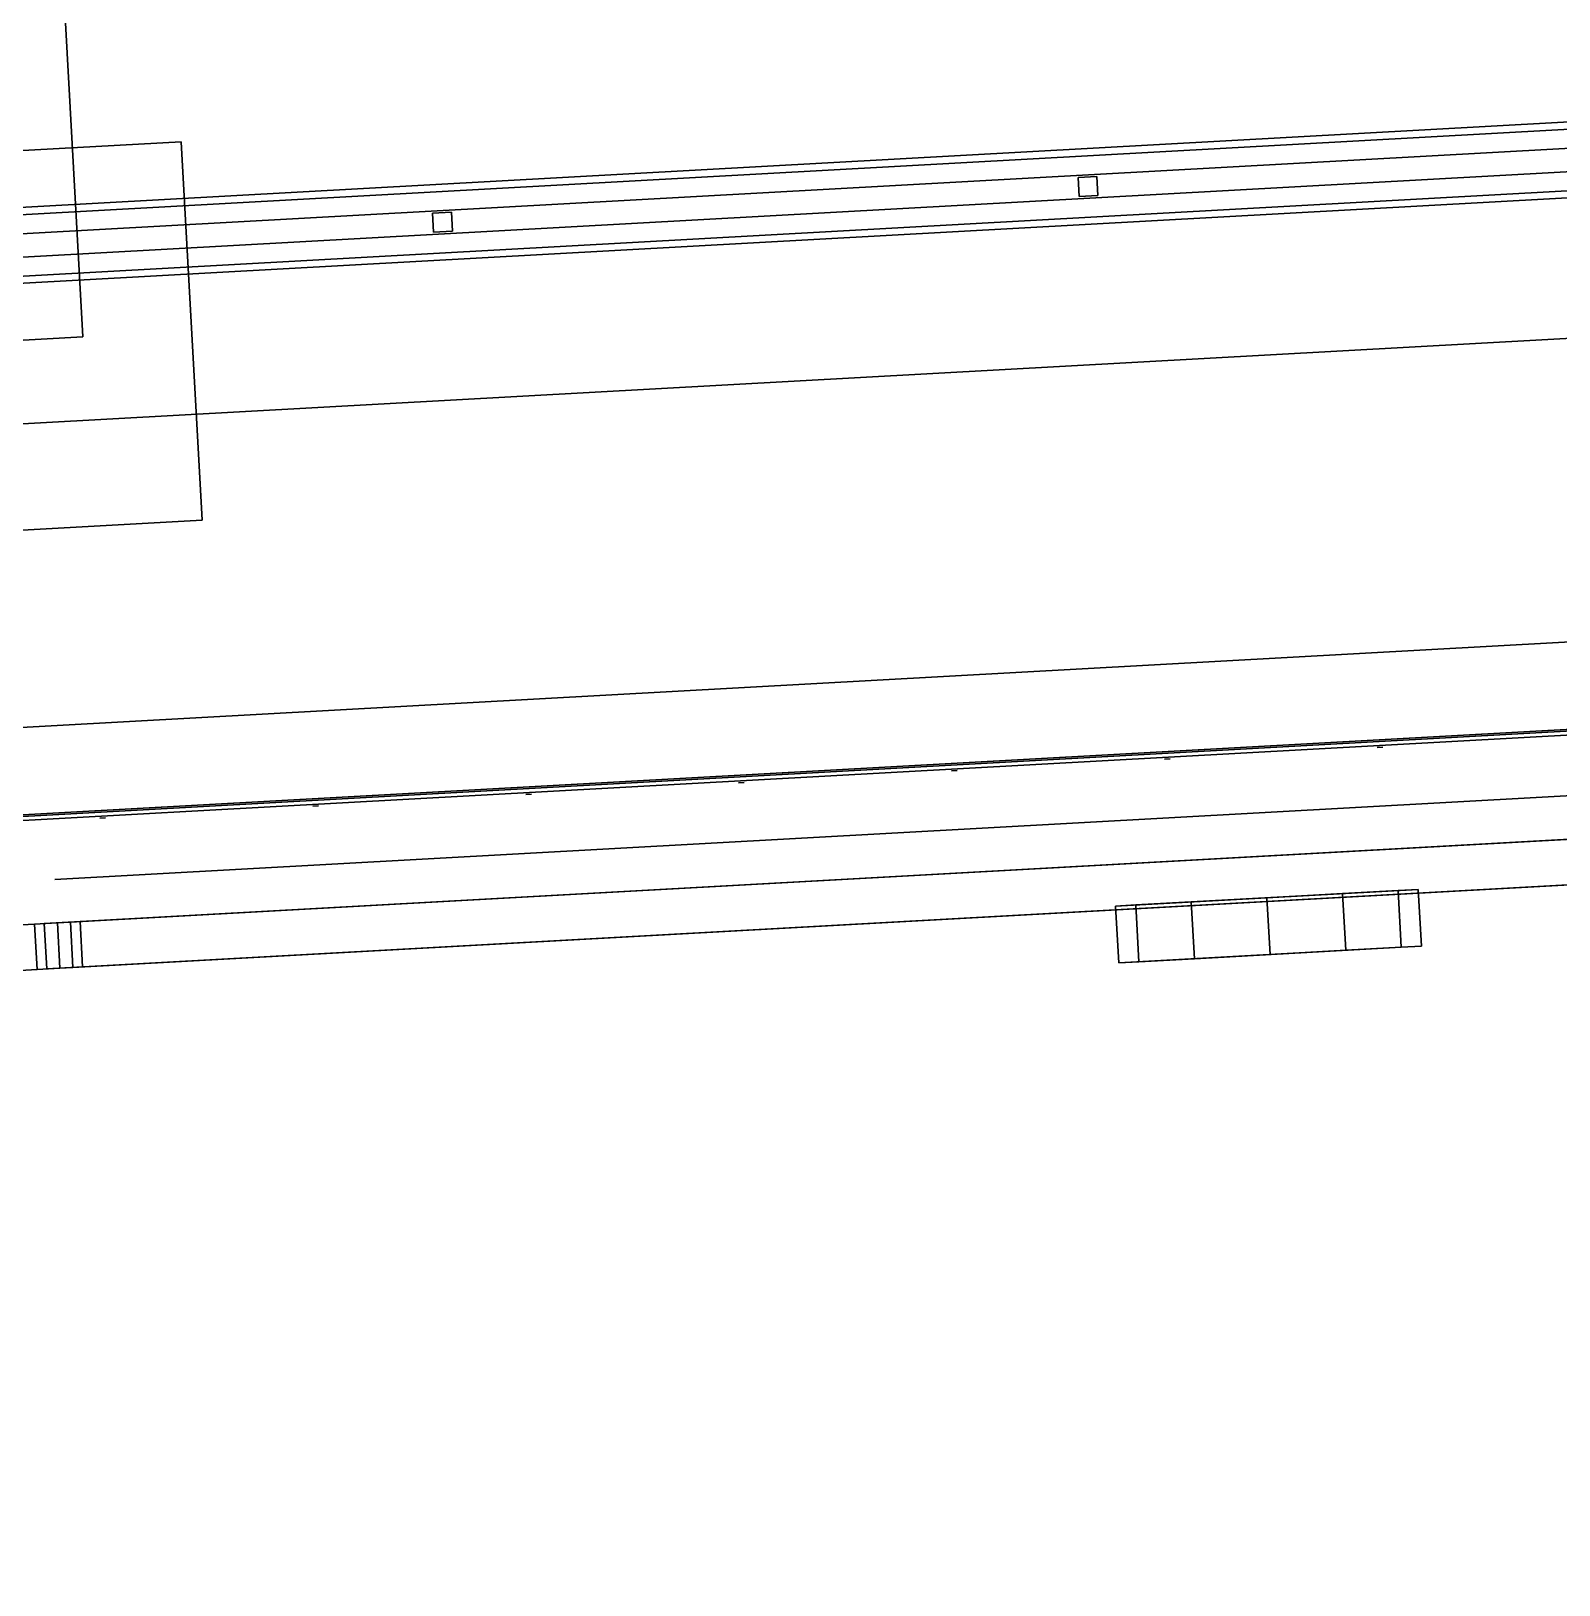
# Model space of a CAD drawing. Header units: millimetres. Extents: x -2005 to 6910, y -1718 to 7197.
# Drawn here: x 3608 to 4414, y 5001 to 5821 of the extents above; entities that cross this region are included whole.
import ezdxf

# ---------------------------------------------------------------- set-up
doc = ezdxf.new("R2010")
doc.units = ezdxf.units.MM
for name, color, linetype in [('cornice_lower', 7, 'Continuous'), ('cornice_middle', 7, 'Continuous'), ('fourth_floor_steel_deck', 7, 'Continuous'), ('interior_brick_band_N', 7, 'Continuous'), ('interior_brick_joints_N', 7, 'Continuous'), ('masonry_wall_returns', 7, 'Continuous'), ('roof_cable_tray', 7, 'Continuous'), ('roof_guard', 7, 'Continuous'), ('roof_guard_mesh', 7, 'Continuous'), ('roof_parapet', 7, 'Continuous'), ('roof_slab', 7, 'Continuous'), ('S1_wall_mount', 7, 'Continuous'), ('S1_wall_plate', 7, 'Continuous'), ('tank_bosses_N', 7, 'Continuous'), ('tank_panels_N', 7, 'Continuous'), ('tank_ribs_N', 7, 'Continuous'), ('tower_wall_N', 7, 'Continuous')]:
    doc.layers.add(name, color=color, linetype=linetype)

msp = doc.modelspace()

# ---------------------------------------------------------------- linework, layer by layer
at = {"layer": 'cornice_lower'}
for points in [[(-1046.33, 5700.93, 10200), (-1056.27, 5880.65, 10200), (5593.58, 6248.34, 10200), (5603.51, 6068.61, 10200)], [(-1046.33, 5700.93, 10340), (5603.51, 6068.61, 10340), (5593.58, 6248.34, 10340), (-1056.27, 5880.65, 10340)], [(-1046.33, 5700.93, 16200), (-1056.27, 5880.65, 16200), (5593.58, 6248.34, 16200), (5603.51, 6068.61, 16200)], [(-1046.33, 5700.93, 16340), (5603.51, 6068.61, 16340), (5593.58, 6248.34, 16340), (-1056.27, 5880.65, 16340)], [(-1046.33, 5700.93, 19800), (-1056.27, 5880.65, 19800), (5593.58, 6248.34, 19800), (5603.51, 6068.61, 19800)], [(-1046.33, 5700.93, 19940), (5603.51, 6068.61, 19940), (5593.58, 6248.34, 19940), (-1056.27, 5880.65, 19940)], [(-1046.33, 5700.93, 24500), (-1056.27, 5880.65, 24500), (5593.58, 6248.34, 24500), (5603.51, 6068.61, 24500)], [(-1046.33, 5700.93, 24640), (5603.51, 6068.61, 24640), (5593.58, 6248.34, 24640), (-1056.27, 5880.65, 24640)], [(-1046.33, 5700.93, 10200), (5603.51, 6068.61, 10200), (5603.51, 6068.61, 10340), (-1046.33, 5700.93, 10340)], [(-1046.33, 5700.93, 16200), (5603.51, 6068.61, 16200), (5603.51, 6068.61, 16340), (-1046.33, 5700.93, 16340)], [(-1046.33, 5700.93, 19800), (5603.51, 6068.61, 19800), (5603.51, 6068.61, 19940), (-1046.33, 5700.93, 19940)], [(-1046.33, 5700.93, 24500), (5603.51, 6068.61, 24500), (5603.51, 6068.61, 24640), (-1046.33, 5700.93, 24640)]]:
    msp.add_3dface(points, dxfattribs=at)
at = {"layer": 'cornice_middle'}
for points in [[(-1130.62, 5776.39, 10340), (-1140.56, 5956.12, 10340), (5669.04, 6332.63, 10340), (5678.98, 6152.91, 10340)], [(-1130.62, 5776.39, 10500), (5678.98, 6152.91, 10500), (5669.04, 6332.63, 10500), (-1140.56, 5956.12, 10500)], [(-1130.62, 5776.39, 16340), (-1140.56, 5956.12, 16340), (5669.04, 6332.63, 16340), (5678.98, 6152.91, 16340)], [(-1130.62, 5776.39, 16500), (5678.98, 6152.91, 16500), (5669.04, 6332.63, 16500), (-1140.56, 5956.12, 16500)], [(-1130.62, 5776.39, 19940), (-1140.56, 5956.12, 19940), (5669.04, 6332.63, 19940), (5678.98, 6152.91, 19940)], [(-1130.62, 5776.39, 20100), (5678.98, 6152.91, 20100), (5669.04, 6332.63, 20100), (-1140.56, 5956.12, 20100)], [(-1130.62, 5776.39, 24640), (-1140.56, 5956.12, 24640), (5669.04, 6332.63, 24640), (5678.98, 6152.91, 24640)], [(-1130.62, 5776.39, 24800), (5678.98, 6152.91, 24800), (5669.04, 6332.63, 24800), (-1140.56, 5956.12, 24800)], [(-1130.62, 5776.39, 10340), (5678.98, 6152.91, 10340), (5678.98, 6152.91, 10500), (-1130.62, 5776.39, 10500)], [(-1130.62, 5776.39, 16340), (5678.98, 6152.91, 16340), (5678.98, 6152.91, 16500), (-1130.62, 5776.39, 16500)], [(-1130.62, 5776.39, 19940), (5678.98, 6152.91, 19940), (5678.98, 6152.91, 20100), (-1130.62, 5776.39, 20100)], [(-1130.62, 5776.39, 24640), (5678.98, 6152.91, 24640), (5678.98, 6152.91, 24800), (-1130.62, 5776.39, 24800)]]:
    msp.add_3dface(points, dxfattribs=at)
at = {"layer": 'fourth_floor_steel_deck'}
msp.add_3dface([(-193.23, 3494.66, 20725), (4998.84, 3781.74, 20725), (4904.99, 5479.15, 20725), (-287.08, 5192.07, 20725)], dxfattribs=at)
at = {"layer": 'interior_brick_band_N'}
msp.add_3dface([(-287.02, 5191.07, 24425), (4905.05, 5478.15, 24425), (4905.05, 5478.15, 24825), (-287.02, 5191.07, 24825)], dxfattribs=at)
at = {"layer": 'interior_brick_joints_N'}
for points in [[(-286.91, 5189.07, 24500), (4905.16, 5476.15, 24500), (4905.16, 5476.15, 24503), (-286.91, 5189.07, 24503)], [(-286.91, 5189.07, 24575), (4905.16, 5476.15, 24575), (4905.16, 5476.15, 24578), (-286.91, 5189.07, 24578)], [(-286.91, 5189.07, 24650), (4905.16, 5476.15, 24650), (4905.16, 5476.15, 24653), (-286.91, 5189.07, 24653)], [(-286.91, 5189.07, 24725), (4905.16, 5476.15, 24725), (4905.16, 5476.15, 24728), (-286.91, 5189.07, 24728)], [(-286.91, 5189.07, 24800), (4905.16, 5476.15, 24800), (4905.16, 5476.15, 24803), (-286.91, 5189.07, 24803)], [(4318.61, 5442.72, 24425), (4321.6, 5442.89, 24425), (4321.6, 5442.89, 24500), (4318.61, 5442.72, 24500)], [(4318.61, 5442.72, 24575), (4321.6, 5442.89, 24575), (4321.6, 5442.89, 24650), (4318.61, 5442.72, 24650)], [(4318.61, 5442.72, 24725), (4321.6, 5442.89, 24725), (4321.6, 5442.89, 24800), (4318.61, 5442.72, 24800)], [(4093.95, 5430.3, 24425), (4096.95, 5430.46, 24425), (4096.95, 5430.46, 24500), (4093.95, 5430.3, 24500)], [(4093.95, 5430.3, 24575), (4096.95, 5430.46, 24575), (4096.95, 5430.46, 24650), (4093.95, 5430.3, 24650)], [(4093.95, 5430.3, 24725), (4096.95, 5430.46, 24725), (4096.95, 5430.46, 24800), (4093.95, 5430.3, 24800)], [(4206.28, 5436.51, 24500), (4209.27, 5436.67, 24500), (4209.27, 5436.67, 24575), (4206.28, 5436.51, 24575)], [(4206.28, 5436.51, 24650), (4209.27, 5436.67, 24650), (4209.27, 5436.67, 24725), (4206.28, 5436.51, 24725)], [(4206.28, 5436.51, 24800), (4209.27, 5436.67, 24800), (4209.27, 5436.67, 24825), (4206.28, 5436.51, 24825)], [(3981.62, 5424.09, 24500), (3984.62, 5424.25, 24500), (3984.62, 5424.25, 24575), (3981.62, 5424.09, 24575)], [(3981.62, 5424.09, 24650), (3984.62, 5424.25, 24650), (3984.62, 5424.25, 24725), (3981.62, 5424.09, 24725)], [(3981.62, 5424.09, 24800), (3984.62, 5424.25, 24800), (3984.62, 5424.25, 24825), (3981.62, 5424.09, 24825)], [(3869.29, 5417.88, 24425), (3872.29, 5418.04, 24425), (3872.29, 5418.04, 24500), (3869.29, 5417.88, 24500)], [(3869.29, 5417.88, 24575), (3872.29, 5418.04, 24575), (3872.29, 5418.04, 24650), (3869.29, 5417.88, 24650)], [(3869.29, 5417.88, 24725), (3872.29, 5418.04, 24725), (3872.29, 5418.04, 24800), (3869.29, 5417.88, 24800)], [(3644.64, 5405.45, 24425), (3647.63, 5405.62, 24425), (3647.63, 5405.62, 24500), (3644.64, 5405.45, 24500)], [(3644.64, 5405.45, 24575), (3647.63, 5405.62, 24575), (3647.63, 5405.62, 24650), (3644.64, 5405.45, 24650)], [(3644.64, 5405.45, 24725), (3647.63, 5405.62, 24725), (3647.63, 5405.62, 24800), (3644.64, 5405.45, 24800)], [(3756.97, 5411.67, 24500), (3759.96, 5411.83, 24500), (3759.96, 5411.83, 24575), (3756.97, 5411.67, 24575)], [(3756.97, 5411.67, 24650), (3759.96, 5411.83, 24650), (3759.96, 5411.83, 24725), (3756.97, 5411.67, 24725)], [(3756.97, 5411.67, 24800), (3759.96, 5411.83, 24800), (3759.96, 5411.83, 24825), (3756.97, 5411.67, 24825)]]:
    msp.add_3dface(points, dxfattribs=at)
at = {"layer": 'masonry_wall_returns'}
msp.add_3dface([(-1130.02, 5946.68, 5775), (-971.97, 5805.19, 5775), (5518.11, 6164.04, 5775), (5659.61, 6322.09, 5775)], dxfattribs=at)
at = {"layer": 'roof_cable_tray'}
for points in [[(5028.26, 5532.03, 25137.5), (5019.43, 5691.79, 25137.5), (-424.26, 5390.8, 25137.5), (-415.43, 5231.04, 25137.5)], [(5019.43, 5691.79, 25137.5), (5019.43, 5691.79, 25062.5), (-424.26, 5390.8, 25062.5), (-424.26, 5390.8, 25137.5)], [(5019.43, 5691.79, 25062.5), (5028.26, 5532.03, 25062.5), (-415.43, 5231.04, 25062.5), (-424.26, 5390.8, 25062.5)], [(5028.26, 5532.03, 25062.5), (5028.26, 5532.03, 25137.5), (-415.43, 5231.04, 25137.5), (-415.43, 5231.04, 25062.5)]]:
    msp.add_3dface(points, dxfattribs=at)
at = {"layer": 'roof_guard'}
for points in [[(5186.87, 5815.22, 25100), (5187.08, 5811.41, 25088.24), (-604.08, 5491.21, 25088.24), (-604.29, 5495.02, 25100)], [(5187.08, 5811.41, 25111.76), (5186.87, 5815.22, 25100), (-604.29, 5495.02, 25100), (-604.08, 5491.21, 25111.76)], [(5186.87, 5815.22, 26050), (5187.08, 5811.41, 26038.24), (-604.08, 5491.21, 26038.24), (-604.29, 5495.02, 26050)], [(5187.08, 5811.41, 26061.76), (5186.87, 5815.22, 26050), (-604.29, 5495.02, 26050), (-604.08, 5491.21, 26061.76)], [(5187.08, 5811.41, 25088.24), (5187.63, 5801.42, 25080.98), (-603.52, 5481.22, 25080.98), (-604.08, 5491.21, 25088.24)], [(5187.63, 5801.42, 25119.02), (5187.08, 5811.41, 25111.76), (-604.08, 5491.21, 25111.76), (-603.52, 5481.22, 25119.02)], [(5187.08, 5811.41, 26038.24), (5187.63, 5801.42, 26030.98), (-603.52, 5481.22, 26030.98), (-604.08, 5491.21, 26038.24)], [(5187.63, 5801.42, 26069.02), (5187.08, 5811.41, 26061.76), (-604.08, 5491.21, 26061.76), (-603.52, 5481.22, 26069.02)], [(5187.63, 5801.42, 25080.98), (5188.31, 5789.08, 25080.98), (-602.84, 5468.88, 25080.98), (-603.52, 5481.22, 25080.98)], [(5188.31, 5789.08, 25119.02), (5187.63, 5801.42, 25119.02), (-603.52, 5481.22, 25119.02), (-602.84, 5468.88, 25119.02)], [(5187.63, 5801.42, 26030.98), (5188.31, 5789.08, 26030.98), (-602.84, 5468.88, 26030.98), (-603.52, 5481.22, 26030.98)], [(5188.31, 5789.08, 26069.02), (5187.63, 5801.42, 26069.02), (-603.52, 5481.22, 26069.02), (-602.84, 5468.88, 26069.02)], [(5188.31, 5789.08, 25080.98), (5188.86, 5779.1, 25088.24), (-602.29, 5458.89, 25088.24), (-602.84, 5468.88, 25080.98)], [(5188.86, 5779.1, 25111.76), (5188.31, 5789.08, 25119.02), (-602.84, 5468.88, 25119.02), (-602.29, 5458.89, 25111.76)], [(5188.31, 5789.08, 26030.98), (5188.86, 5779.1, 26038.24), (-602.29, 5458.89, 26038.24), (-602.84, 5468.88, 26030.98)], [(5188.86, 5779.1, 26061.76), (5188.31, 5789.08, 26069.02), (-602.84, 5468.88, 26069.02), (-602.29, 5458.89, 26061.76)], [(5188.86, 5779.1, 25088.24), (5189.08, 5775.28, 25100), (-602.08, 5455.08, 25100), (-602.29, 5458.89, 25088.24)], [(5189.08, 5775.28, 25100), (5188.86, 5779.1, 25111.76), (-602.29, 5458.89, 25111.76), (-602.08, 5455.08, 25100)], [(5188.86, 5779.1, 26038.24), (5189.08, 5775.28, 26050), (-602.08, 5455.08, 26050), (-602.29, 5458.89, 26038.24)], [(5189.08, 5775.28, 26050), (5188.86, 5779.1, 26061.76), (-602.29, 5458.89, 26061.76), (-602.08, 5455.08, 26050)]]:
    msp.add_3dface(points, dxfattribs=at)
at = {"layer": 'roof_guard_mesh'}
for points in [[(4161.29, 5733.48, 25080), (4160.73, 5743.46, 25080), (4170.72, 5744.01, 25080), (4171.27, 5734.03, 25080)], [(4161.29, 5733.48, 26050), (4171.27, 5734.03, 26050), (4170.72, 5744.01, 26050), (4160.73, 5743.46, 26050)], [(4170.72, 5744.01, 25080), (4160.73, 5743.46, 25080), (4160.73, 5743.46, 26050), (4170.72, 5744.01, 26050)], [(4160.73, 5743.46, 25080), (4161.29, 5733.48, 25080), (4161.29, 5733.48, 26050), (4160.73, 5743.46, 26050)], [(4171.27, 5734.03, 25080), (4170.72, 5744.01, 25080), (4170.72, 5744.01, 26050), (4171.27, 5734.03, 26050)], [(4161.29, 5733.48, 25080), (4171.27, 5734.03, 25080), (4171.27, 5734.03, 26050), (4161.29, 5733.48, 26050)], [(3820.63, 5714.64, 25080), (3820.08, 5724.63, 25080), (3830.06, 5725.18, 25080), (3830.62, 5715.19, 25080)], [(3820.63, 5714.64, 26050), (3830.62, 5715.19, 26050), (3830.06, 5725.18, 26050), (3820.08, 5724.63, 26050)], [(3830.06, 5725.18, 25080), (3820.08, 5724.63, 25080), (3820.08, 5724.63, 26050), (3830.06, 5725.18, 26050)], [(3820.08, 5724.63, 25080), (3820.63, 5714.64, 25080), (3820.63, 5714.64, 26050), (3820.08, 5724.63, 26050)], [(3830.62, 5715.19, 25080), (3830.06, 5725.18, 25080), (3830.06, 5725.18, 26050), (3830.62, 5715.19, 26050)], [(3820.63, 5714.64, 25080), (3830.62, 5715.19, 25080), (3830.62, 5715.19, 26050), (3820.63, 5714.64, 26050)]]:
    msp.add_3dface(points, dxfattribs=at)
at = {"layer": 'roof_parapet'}
for points in [[(-936.09, 5156.18, 25000), (-971.97, 5805.19, 25000), (5518.11, 6164.04, 25000), (5554, 5515.03, 25000)], [(-936.09, 5156.18, 25550), (5554, 5515.03, 25550), (5518.11, 6164.04, 25550), (-971.97, 5805.19, 25550)], [(5518.11, 6164.04, 25000), (-971.97, 5805.19, 25000), (-971.97, 5805.19, 25550), (5518.11, 6164.04, 25550)], [(-936.09, 5156.18, 25000), (5554, 5515.03, 25000), (5554, 5515.03, 25550), (-936.09, 5156.18, 25550)]]:
    msp.add_3dface(points, dxfattribs=at)
at = {"layer": 'roof_slab'}
for points in [[(-176.66, 3195.12, 24825), (-287.08, 5192.07, 24825), (4904.99, 5479.15, 24825), (5015.41, 3482.2, 24825)], [(-176.66, 3195.12, 25000), (5015.41, 3482.2, 25000), (4904.99, 5479.15, 25000), (-287.08, 5192.07, 25000)], [(4904.99, 5479.15, 24825), (-287.08, 5192.07, 24825), (-287.08, 5192.07, 25000), (4904.99, 5479.15, 25000)]]:
    msp.add_3dface(points, dxfattribs=at)
at = {"layer": 'S1_wall_mount'}
for points in [[(3550.74, 5654.65, 22342.5), (3635.61, 5659.34, 22342.5), (3610.76, 6108.66, 22342.5), (3525.89, 6103.96, 22342.5)], [(3635.61, 5659.34, 22257.5), (3550.74, 5654.65, 22257.5), (3525.89, 6103.96, 22257.5), (3610.76, 6108.66, 22257.5)], [(3550.74, 5654.65, 24042.5), (3635.61, 5659.34, 24042.5), (3610.76, 6108.66, 24042.5), (3525.89, 6103.96, 24042.5)], [(3635.61, 5659.34, 23957.5), (3550.74, 5654.65, 23957.5), (3525.89, 6103.96, 23957.5), (3610.76, 6108.66, 23957.5)], [(3635.61, 5659.34, 22342.5), (3635.61, 5659.34, 22257.5), (3610.76, 6108.66, 22257.5), (3610.76, 6108.66, 22342.5)], [(3635.61, 5659.34, 24042.5), (3635.61, 5659.34, 23957.5), (3610.76, 6108.66, 23957.5), (3610.76, 6108.66, 24042.5)], [(3550.74, 5654.65, 22342.5), (3550.74, 5654.65, 22257.5), (3635.61, 5659.34, 22257.5), (3635.61, 5659.34, 22342.5)], [(3550.74, 5654.65, 24042.5), (3550.74, 5654.65, 23957.5), (3635.61, 5659.34, 23957.5), (3635.61, 5659.34, 24042.5)]]:
    msp.add_3dface(points, dxfattribs=at)
at = {"layer": 'S1_wall_plate'}
for points in [[(3498.85, 5551.63, 22200), (3487.8, 5751.32, 22200), (3687.5, 5762.37, 22200), (3698.54, 5562.67, 22200)], [(3498.85, 5551.63, 22230), (3698.54, 5562.67, 22230), (3687.5, 5762.37, 22230), (3487.8, 5751.32, 22230)], [(3687.5, 5762.37, 22200), (3487.8, 5751.32, 22200), (3487.8, 5751.32, 22230), (3687.5, 5762.37, 22230)], [(3498.85, 5551.63, 23900), (3487.8, 5751.32, 23900), (3687.5, 5762.37, 23900), (3698.54, 5562.67, 23900)], [(3498.85, 5551.63, 23930), (3698.54, 5562.67, 23930), (3687.5, 5762.37, 23930), (3487.8, 5751.32, 23930)], [(3687.5, 5762.37, 23900), (3487.8, 5751.32, 23900), (3487.8, 5751.32, 23930), (3687.5, 5762.37, 23930)], [(3698.54, 5562.67, 22200), (3687.5, 5762.37, 22200), (3687.5, 5762.37, 22230), (3698.54, 5562.67, 22230)], [(3698.54, 5562.67, 23900), (3687.5, 5762.37, 23900), (3687.5, 5762.37, 23930), (3698.54, 5562.67, 23930)], [(3498.85, 5551.63, 22200), (3698.54, 5562.67, 22200), (3698.54, 5562.67, 22230), (3498.85, 5551.63, 22230)], [(3498.85, 5551.63, 23900), (3698.54, 5562.67, 23900), (3698.54, 5562.67, 23930), (3498.85, 5551.63, 23930)]]:
    msp.add_3dface(points, dxfattribs=at)
at = {"layer": 'tank_bosses_N'}
for points in [[(4340.28, 5367.8, 21187.5), (4191.22, 5359.56, 21147.5), (4180.52, 5358.97, 21187.5)], [(4340.28, 5367.8, 21187.5), (4180.52, 5358.97, 21187.5), (4191.22, 5359.56, 21227.5)], [(4340.28, 5367.8, 22112.5), (4191.22, 5359.56, 22072.5), (4180.52, 5358.97, 22112.5)], [(4340.28, 5367.8, 22112.5), (4180.52, 5358.97, 22112.5), (4191.22, 5359.56, 22152.5)], [(4340.28, 5367.8, 23037.5), (4191.22, 5359.56, 22997.5), (4180.52, 5358.97, 23037.5)], [(4340.28, 5367.8, 23037.5), (4180.52, 5358.97, 23037.5), (4191.22, 5359.56, 23077.5)], [(4340.28, 5367.8, 23962.5), (4191.22, 5359.56, 23922.5), (4180.52, 5358.97, 23962.5)], [(4340.28, 5367.8, 23962.5), (4180.52, 5358.97, 23962.5), (4191.22, 5359.56, 24002.5)], [(4340.28, 5367.8, 21187.5), (4220.46, 5361.18, 21118.22), (4191.22, 5359.56, 21147.5)], [(4340.28, 5367.8, 21187.5), (4191.22, 5359.56, 21227.5), (4220.46, 5361.18, 21256.78)], [(4340.28, 5367.8, 22112.5), (4220.46, 5361.18, 22043.22), (4191.22, 5359.56, 22072.5)], [(4340.28, 5367.8, 22112.5), (4191.22, 5359.56, 22152.5), (4220.46, 5361.18, 22181.78)], [(4340.28, 5367.8, 23037.5), (4220.46, 5361.18, 22968.22), (4191.22, 5359.56, 22997.5)], [(4340.28, 5367.8, 23037.5), (4191.22, 5359.56, 23077.5), (4220.46, 5361.18, 23106.78)], [(4340.28, 5367.8, 23962.5), (4220.46, 5361.18, 23893.22), (4191.22, 5359.56, 23922.5)], [(4340.28, 5367.8, 23962.5), (4191.22, 5359.56, 24002.5), (4220.46, 5361.18, 24031.78)], [(4340.28, 5367.8, 21187.5), (4260.4, 5363.39, 21107.5), (4220.46, 5361.18, 21118.22)], [(4340.28, 5367.8, 21187.5), (4220.46, 5361.18, 21256.78), (4260.4, 5363.39, 21267.5)], [(4340.28, 5367.8, 22112.5), (4260.4, 5363.39, 22032.5), (4220.46, 5361.18, 22043.22)], [(4340.28, 5367.8, 22112.5), (4220.46, 5361.18, 22181.78), (4260.4, 5363.39, 22192.5)], [(4340.28, 5367.8, 23037.5), (4260.4, 5363.39, 22957.5), (4220.46, 5361.18, 22968.22)], [(4340.28, 5367.8, 23037.5), (4220.46, 5361.18, 23106.78), (4260.4, 5363.39, 23117.5)], [(4340.28, 5367.8, 23962.5), (4260.4, 5363.39, 23882.5), (4220.46, 5361.18, 23893.22)], [(4340.28, 5367.8, 23962.5), (4220.46, 5361.18, 24031.78), (4260.4, 5363.39, 24042.5)], [(4262.06, 5333.43, 21107.5), (4222.12, 5331.22, 21118.22), (4220.46, 5361.18, 21118.22), (4260.4, 5363.39, 21107.5)], [(4222.12, 5331.22, 21256.78), (4262.06, 5333.43, 21267.5), (4260.4, 5363.39, 21267.5), (4220.46, 5361.18, 21256.78)], [(4262.06, 5333.43, 22032.5), (4222.12, 5331.22, 22043.22), (4220.46, 5361.18, 22043.22), (4260.4, 5363.39, 22032.5)], [(4222.12, 5331.22, 22181.78), (4262.06, 5333.43, 22192.5), (4260.4, 5363.39, 22192.5), (4220.46, 5361.18, 22181.78)], [(4262.06, 5333.43, 22957.5), (4222.12, 5331.22, 22968.22), (4220.46, 5361.18, 22968.22), (4260.4, 5363.39, 22957.5)], [(4222.12, 5331.22, 23106.78), (4262.06, 5333.43, 23117.5), (4260.4, 5363.39, 23117.5), (4220.46, 5361.18, 23106.78)], [(4262.06, 5333.43, 23882.5), (4222.12, 5331.22, 23893.22), (4220.46, 5361.18, 23893.22), (4260.4, 5363.39, 23882.5)], [(4222.12, 5331.22, 24031.78), (4262.06, 5333.43, 24042.5), (4260.4, 5363.39, 24042.5), (4220.46, 5361.18, 24031.78)], [(4340.28, 5367.8, 21187.5), (4300.34, 5365.59, 21118.22), (4260.4, 5363.39, 21107.5)], [(4340.28, 5367.8, 21187.5), (4260.4, 5363.39, 21267.5), (4300.34, 5365.59, 21256.78)], [(4340.28, 5367.8, 22112.5), (4300.34, 5365.59, 22043.22), (4260.4, 5363.39, 22032.5)], [(4340.28, 5367.8, 22112.5), (4260.4, 5363.39, 22192.5), (4300.34, 5365.59, 22181.78)], [(4340.28, 5367.8, 23037.5), (4300.34, 5365.59, 22968.22), (4260.4, 5363.39, 22957.5)], [(4340.28, 5367.8, 23037.5), (4260.4, 5363.39, 23117.5), (4300.34, 5365.59, 23106.78)], [(4340.28, 5367.8, 23962.5), (4300.34, 5365.59, 23893.22), (4260.4, 5363.39, 23882.5)], [(4340.28, 5367.8, 23962.5), (4260.4, 5363.39, 24042.5), (4300.34, 5365.59, 24031.78)], [(4301.99, 5335.64, 21118.22), (4262.06, 5333.43, 21107.5), (4260.4, 5363.39, 21107.5), (4300.34, 5365.59, 21118.22)], [(4262.06, 5333.43, 21267.5), (4301.99, 5335.64, 21256.78), (4300.34, 5365.59, 21256.78), (4260.4, 5363.39, 21267.5)], [(4301.99, 5335.64, 22043.22), (4262.06, 5333.43, 22032.5), (4260.4, 5363.39, 22032.5), (4300.34, 5365.59, 22043.22)], [(4262.06, 5333.43, 22192.5), (4301.99, 5335.64, 22181.78), (4300.34, 5365.59, 22181.78), (4260.4, 5363.39, 22192.5)], [(4301.99, 5335.64, 22968.22), (4262.06, 5333.43, 22957.5), (4260.4, 5363.39, 22957.5), (4300.34, 5365.59, 22968.22)], [(4262.06, 5333.43, 23117.5), (4301.99, 5335.64, 23106.78), (4300.34, 5365.59, 23106.78), (4260.4, 5363.39, 23117.5)], [(4301.99, 5335.64, 23893.22), (4262.06, 5333.43, 23882.5), (4260.4, 5363.39, 23882.5), (4300.34, 5365.59, 23893.22)], [(4262.06, 5333.43, 24042.5), (4301.99, 5335.64, 24031.78), (4300.34, 5365.59, 24031.78), (4260.4, 5363.39, 24042.5)], [(4340.28, 5367.8, 21187.5), (4329.58, 5367.21, 21147.5), (4300.34, 5365.59, 21118.22)], [(4340.28, 5367.8, 21187.5), (4300.34, 5365.59, 21256.78), (4329.58, 5367.21, 21227.5)], [(4340.28, 5367.8, 22112.5), (4329.58, 5367.21, 22072.5), (4300.34, 5365.59, 22043.22)], [(4340.28, 5367.8, 22112.5), (4300.34, 5365.59, 22181.78), (4329.58, 5367.21, 22152.5)], [(4340.28, 5367.8, 23037.5), (4329.58, 5367.21, 22997.5), (4300.34, 5365.59, 22968.22)], [(4340.28, 5367.8, 23037.5), (4300.34, 5365.59, 23106.78), (4329.58, 5367.21, 23077.5)], [(4340.28, 5367.8, 23962.5), (4329.58, 5367.21, 23922.5), (4300.34, 5365.59, 23893.22)], [(4340.28, 5367.8, 23962.5), (4300.34, 5365.59, 24031.78), (4329.58, 5367.21, 24002.5)], [(4331.23, 5337.26, 21147.5), (4301.99, 5335.64, 21118.22), (4300.34, 5365.59, 21118.22), (4329.58, 5367.21, 21147.5)], [(4301.99, 5335.64, 21256.78), (4331.23, 5337.26, 21227.5), (4329.58, 5367.21, 21227.5), (4300.34, 5365.59, 21256.78)], [(4331.23, 5337.26, 22072.5), (4301.99, 5335.64, 22043.22), (4300.34, 5365.59, 22043.22), (4329.58, 5367.21, 22072.5)], [(4301.99, 5335.64, 22181.78), (4331.23, 5337.26, 22152.5), (4329.58, 5367.21, 22152.5), (4300.34, 5365.59, 22181.78)], [(4331.23, 5337.26, 22997.5), (4301.99, 5335.64, 22968.22), (4300.34, 5365.59, 22968.22), (4329.58, 5367.21, 22997.5)], [(4301.99, 5335.64, 23106.78), (4331.23, 5337.26, 23077.5), (4329.58, 5367.21, 23077.5), (4300.34, 5365.59, 23106.78)], [(4331.23, 5337.26, 23922.5), (4301.99, 5335.64, 23893.22), (4300.34, 5365.59, 23893.22), (4329.58, 5367.21, 23922.5)], [(4301.99, 5335.64, 24031.78), (4331.23, 5337.26, 24002.5), (4329.58, 5367.21, 24002.5), (4300.34, 5365.59, 24031.78)], [(4341.93, 5337.85, 21187.5), (4331.23, 5337.26, 21147.5), (4329.58, 5367.21, 21147.5), (4340.28, 5367.8, 21187.5)], [(4331.23, 5337.26, 21227.5), (4341.93, 5337.85, 21187.5), (4340.28, 5367.8, 21187.5), (4329.58, 5367.21, 21227.5)], [(4341.93, 5337.85, 22112.5), (4331.23, 5337.26, 22072.5), (4329.58, 5367.21, 22072.5), (4340.28, 5367.8, 22112.5)], [(4331.23, 5337.26, 22152.5), (4341.93, 5337.85, 22112.5), (4340.28, 5367.8, 22112.5), (4329.58, 5367.21, 22152.5)], [(4341.93, 5337.85, 23037.5), (4331.23, 5337.26, 22997.5), (4329.58, 5367.21, 22997.5), (4340.28, 5367.8, 23037.5)], [(4331.23, 5337.26, 23077.5), (4341.93, 5337.85, 23037.5), (4340.28, 5367.8, 23037.5), (4329.58, 5367.21, 23077.5)], [(4341.93, 5337.85, 23962.5), (4331.23, 5337.26, 23922.5), (4329.58, 5367.21, 23922.5), (4340.28, 5367.8, 23962.5)], [(4331.23, 5337.26, 24002.5), (4341.93, 5337.85, 23962.5), (4340.28, 5367.8, 23962.5), (4329.58, 5367.21, 24002.5)], [(4192.88, 5329.61, 21147.5), (4182.18, 5329.01, 21187.5), (4180.52, 5358.97, 21187.5), (4191.22, 5359.56, 21147.5)], [(4182.18, 5329.01, 21187.5), (4192.88, 5329.61, 21227.5), (4191.22, 5359.56, 21227.5), (4180.52, 5358.97, 21187.5)], [(4192.88, 5329.61, 22072.5), (4182.18, 5329.01, 22112.5), (4180.52, 5358.97, 22112.5), (4191.22, 5359.56, 22072.5)], [(4182.18, 5329.01, 22112.5), (4192.88, 5329.61, 22152.5), (4191.22, 5359.56, 22152.5), (4180.52, 5358.97, 22112.5)], [(4192.88, 5329.61, 22997.5), (4182.18, 5329.01, 23037.5), (4180.52, 5358.97, 23037.5), (4191.22, 5359.56, 22997.5)], [(4182.18, 5329.01, 23037.5), (4192.88, 5329.61, 23077.5), (4191.22, 5359.56, 23077.5), (4180.52, 5358.97, 23037.5)], [(4192.88, 5329.61, 23922.5), (4182.18, 5329.01, 23962.5), (4180.52, 5358.97, 23962.5), (4191.22, 5359.56, 23922.5)], [(4182.18, 5329.01, 23962.5), (4192.88, 5329.61, 24002.5), (4191.22, 5359.56, 24002.5), (4180.52, 5358.97, 23962.5)], [(4222.12, 5331.22, 21118.22), (4192.88, 5329.61, 21147.5), (4191.22, 5359.56, 21147.5), (4220.46, 5361.18, 21118.22)], [(4192.88, 5329.61, 21227.5), (4222.12, 5331.22, 21256.78), (4220.46, 5361.18, 21256.78), (4191.22, 5359.56, 21227.5)], [(4222.12, 5331.22, 22043.22), (4192.88, 5329.61, 22072.5), (4191.22, 5359.56, 22072.5), (4220.46, 5361.18, 22043.22)], [(4192.88, 5329.61, 22152.5), (4222.12, 5331.22, 22181.78), (4220.46, 5361.18, 22181.78), (4191.22, 5359.56, 22152.5)], [(4222.12, 5331.22, 22968.22), (4192.88, 5329.61, 22997.5), (4191.22, 5359.56, 22997.5), (4220.46, 5361.18, 22968.22)], [(4192.88, 5329.61, 23077.5), (4222.12, 5331.22, 23106.78), (4220.46, 5361.18, 23106.78), (4191.22, 5359.56, 23077.5)], [(4222.12, 5331.22, 23893.22), (4192.88, 5329.61, 23922.5), (4191.22, 5359.56, 23922.5), (4220.46, 5361.18, 23893.22)], [(4192.88, 5329.61, 24002.5), (4222.12, 5331.22, 24031.78), (4220.46, 5361.18, 24031.78), (4191.22, 5359.56, 24002.5)], [(4331.23, 5337.26, 21227.5), (4192.88, 5329.61, 21227.5), (4182.18, 5329.01, 21187.5)], [(4331.23, 5337.26, 21227.5), (4182.18, 5329.01, 21187.5), (4192.88, 5329.61, 21147.5)], [(4331.23, 5337.26, 22152.5), (4192.88, 5329.61, 22152.5), (4182.18, 5329.01, 22112.5)], [(4331.23, 5337.26, 22152.5), (4182.18, 5329.01, 22112.5), (4192.88, 5329.61, 22072.5)], [(4331.23, 5337.26, 23077.5), (4192.88, 5329.61, 23077.5), (4182.18, 5329.01, 23037.5)], [(4331.23, 5337.26, 23077.5), (4182.18, 5329.01, 23037.5), (4192.88, 5329.61, 22997.5)], [(4331.23, 5337.26, 24002.5), (4192.88, 5329.61, 24002.5), (4182.18, 5329.01, 23962.5)], [(4331.23, 5337.26, 24002.5), (4182.18, 5329.01, 23962.5), (4192.88, 5329.61, 23922.5)], [(4331.23, 5337.26, 21227.5), (4222.12, 5331.22, 21256.78), (4192.88, 5329.61, 21227.5)], [(4331.23, 5337.26, 21227.5), (4192.88, 5329.61, 21147.5), (4222.12, 5331.22, 21118.22)], [(4331.23, 5337.26, 22152.5), (4222.12, 5331.22, 22181.78), (4192.88, 5329.61, 22152.5)], [(4331.23, 5337.26, 22152.5), (4192.88, 5329.61, 22072.5), (4222.12, 5331.22, 22043.22)], [(4331.23, 5337.26, 23077.5), (4222.12, 5331.22, 23106.78), (4192.88, 5329.61, 23077.5)], [(4331.23, 5337.26, 23077.5), (4192.88, 5329.61, 22997.5), (4222.12, 5331.22, 22968.22)], [(4331.23, 5337.26, 24002.5), (4222.12, 5331.22, 24031.78), (4192.88, 5329.61, 24002.5)], [(4331.23, 5337.26, 24002.5), (4192.88, 5329.61, 23922.5), (4222.12, 5331.22, 23893.22)], [(4331.23, 5337.26, 21227.5), (4262.06, 5333.43, 21267.5), (4222.12, 5331.22, 21256.78)], [(4331.23, 5337.26, 21227.5), (4222.12, 5331.22, 21118.22), (4262.06, 5333.43, 21107.5)], [(4331.23, 5337.26, 22152.5), (4262.06, 5333.43, 22192.5), (4222.12, 5331.22, 22181.78)], [(4331.23, 5337.26, 22152.5), (4222.12, 5331.22, 22043.22), (4262.06, 5333.43, 22032.5)], [(4331.23, 5337.26, 23077.5), (4262.06, 5333.43, 23117.5), (4222.12, 5331.22, 23106.78)], [(4331.23, 5337.26, 23077.5), (4222.12, 5331.22, 22968.22), (4262.06, 5333.43, 22957.5)], [(4331.23, 5337.26, 24002.5), (4262.06, 5333.43, 24042.5), (4222.12, 5331.22, 24031.78)], [(4331.23, 5337.26, 24002.5), (4222.12, 5331.22, 23893.22), (4262.06, 5333.43, 23882.5)], [(4331.23, 5337.26, 21227.5), (4301.99, 5335.64, 21256.78), (4262.06, 5333.43, 21267.5)], [(4331.23, 5337.26, 21227.5), (4262.06, 5333.43, 21107.5), (4301.99, 5335.64, 21118.22)], [(4331.23, 5337.26, 22152.5), (4301.99, 5335.64, 22181.78), (4262.06, 5333.43, 22192.5)], [(4331.23, 5337.26, 22152.5), (4262.06, 5333.43, 22032.5), (4301.99, 5335.64, 22043.22)], [(4331.23, 5337.26, 23077.5), (4301.99, 5335.64, 23106.78), (4262.06, 5333.43, 23117.5)], [(4331.23, 5337.26, 23077.5), (4262.06, 5333.43, 22957.5), (4301.99, 5335.64, 22968.22)], [(4331.23, 5337.26, 24002.5), (4301.99, 5335.64, 24031.78), (4262.06, 5333.43, 24042.5)], [(4331.23, 5337.26, 24002.5), (4262.06, 5333.43, 23882.5), (4301.99, 5335.64, 23893.22)], [(4331.23, 5337.26, 21227.5), (4301.99, 5335.64, 21118.22), (4331.23, 5337.26, 21147.5)], [(4331.23, 5337.26, 22152.5), (4301.99, 5335.64, 22043.22), (4331.23, 5337.26, 22072.5)], [(4331.23, 5337.26, 23077.5), (4301.99, 5335.64, 22968.22), (4331.23, 5337.26, 22997.5)], [(4331.23, 5337.26, 24002.5), (4301.99, 5335.64, 23893.22), (4331.23, 5337.26, 23922.5)], [(4331.23, 5337.26, 21227.5), (4331.23, 5337.26, 21147.5), (4341.93, 5337.85, 21187.5)], [(4331.23, 5337.26, 22152.5), (4331.23, 5337.26, 22072.5), (4341.93, 5337.85, 22112.5)], [(4331.23, 5337.26, 23077.5), (4331.23, 5337.26, 22997.5), (4341.93, 5337.85, 23037.5)], [(4331.23, 5337.26, 24002.5), (4331.23, 5337.26, 23922.5), (4341.93, 5337.85, 23962.5)]]:
    msp.add_3dface(points, dxfattribs=at)
at = {"layer": 'tank_panels_N'}
for points in [[(4894.94, 5443.54, 20737), (3620.89, 5373.09, 20737), (3620.89, 5373.09, 21638), (4894.94, 5443.54, 21638)], [(4894.94, 5443.54, 21662), (3620.89, 5373.09, 21662), (3620.89, 5373.09, 22563), (4894.94, 5443.54, 22563)], [(4894.94, 5443.54, 22587), (3620.89, 5373.09, 22587), (3620.89, 5373.09, 23488), (4894.94, 5443.54, 23488)], [(4894.94, 5443.54, 23512), (3620.89, 5373.09, 23512), (3620.89, 5373.09, 24413), (4894.94, 5443.54, 24413)]]:
    msp.add_3dface(points, dxfattribs=at)
at = {"layer": 'tank_ribs_N'}
for points in [[(4903.12, 5420.96, 20746.8), (4889.3, 5420.19, 20727.2), (3615.25, 5349.75, 21628.2), (3629.07, 5350.51, 21647.8)], [(4889.3, 5420.19, 21647.8), (4903.12, 5420.96, 21628.2), (3629.07, 5350.51, 20727.2), (3615.25, 5349.75, 20746.8)], [(4903.12, 5420.96, 21671.8), (4889.3, 5420.19, 21652.2), (3615.25, 5349.75, 22553.2), (3629.07, 5350.51, 22572.8)], [(4889.3, 5420.19, 22572.8), (4903.12, 5420.96, 22553.2), (3629.07, 5350.51, 21652.2), (3615.25, 5349.75, 21671.8)], [(4903.12, 5420.96, 22596.8), (4889.3, 5420.19, 22577.2), (3615.25, 5349.75, 23478.2), (3629.07, 5350.51, 23497.8)], [(4889.3, 5420.19, 23497.8), (4903.12, 5420.96, 23478.2), (3629.07, 5350.51, 22577.2), (3615.25, 5349.75, 22596.8)], [(4903.12, 5420.96, 23521.8), (4889.3, 5420.19, 23502.2), (3615.25, 5349.75, 24403.2), (3629.07, 5350.51, 24422.8)], [(4889.3, 5420.19, 24422.8), (4903.12, 5420.96, 24403.2), (3629.07, 5350.51, 23502.2), (3615.25, 5349.75, 23521.8)], [(4897.54, 5396.61, 20749), (4896.21, 5420.57, 20749), (3622.16, 5350.13, 20749), (3623.48, 5326.17, 20749)], [(4896.21, 5420.57, 20749), (4896.21, 5420.57, 20725), (3622.16, 5350.13, 20725), (3622.16, 5350.13, 20749)], [(4896.21, 5420.57, 20725), (4897.54, 5396.61, 20725), (3623.48, 5326.17, 20725), (3622.16, 5350.13, 20725)], [(3622.16, 5350.13, 21650), (3623.48, 5326.17, 21650), (4897.54, 5396.61, 21650), (4896.21, 5420.57, 21650)], [(3623.48, 5326.17, 21626), (3622.16, 5350.13, 21626), (4896.21, 5420.57, 21626), (4897.54, 5396.61, 21626)], [(3622.16, 5350.13, 21626), (3622.16, 5350.13, 21650), (4896.21, 5420.57, 21650), (4896.21, 5420.57, 21626)], [(4897.54, 5396.61, 21674), (4896.21, 5420.57, 21674), (3622.16, 5350.13, 21674), (3623.48, 5326.17, 21674)], [(4896.21, 5420.57, 21674), (4896.21, 5420.57, 21650), (3622.16, 5350.13, 21650), (3622.16, 5350.13, 21674)], [(4896.21, 5420.57, 21650), (4897.54, 5396.61, 21650), (3623.48, 5326.17, 21650), (3622.16, 5350.13, 21650)], [(3622.16, 5350.13, 22575), (3623.48, 5326.17, 22575), (4897.54, 5396.61, 22575), (4896.21, 5420.57, 22575)], [(3623.48, 5326.17, 22551), (3622.16, 5350.13, 22551), (4896.21, 5420.57, 22551), (4897.54, 5396.61, 22551)], [(3622.16, 5350.13, 22551), (3622.16, 5350.13, 22575), (4896.21, 5420.57, 22575), (4896.21, 5420.57, 22551)], [(4897.54, 5396.61, 22599), (4896.21, 5420.57, 22599), (3622.16, 5350.13, 22599), (3623.48, 5326.17, 22599)], [(4896.21, 5420.57, 22599), (4896.21, 5420.57, 22575), (3622.16, 5350.13, 22575), (3622.16, 5350.13, 22599)], [(4896.21, 5420.57, 22575), (4897.54, 5396.61, 22575), (3623.48, 5326.17, 22575), (3622.16, 5350.13, 22575)], [(3622.16, 5350.13, 23500), (3623.48, 5326.17, 23500), (4897.54, 5396.61, 23500), (4896.21, 5420.57, 23500)], [(3623.48, 5326.17, 23476), (3622.16, 5350.13, 23476), (4896.21, 5420.57, 23476), (4897.54, 5396.61, 23476)], [(3622.16, 5350.13, 23476), (3622.16, 5350.13, 23500), (4896.21, 5420.57, 23500), (4896.21, 5420.57, 23476)], [(4897.54, 5396.61, 23524), (4896.21, 5420.57, 23524), (3622.16, 5350.13, 23524), (3623.48, 5326.17, 23524)], [(4896.21, 5420.57, 23524), (4896.21, 5420.57, 23500), (3622.16, 5350.13, 23500), (3622.16, 5350.13, 23524)], [(4896.21, 5420.57, 23500), (4897.54, 5396.61, 23500), (3623.48, 5326.17, 23500), (3622.16, 5350.13, 23500)], [(3622.16, 5350.13, 24425), (3623.48, 5326.17, 24425), (4897.54, 5396.61, 24425), (4896.21, 5420.57, 24425)], [(3623.48, 5326.17, 24401), (3622.16, 5350.13, 24401), (4896.21, 5420.57, 24401), (4897.54, 5396.61, 24401)], [(3622.16, 5350.13, 24401), (3622.16, 5350.13, 24425), (4896.21, 5420.57, 24425), (4896.21, 5420.57, 24401)], [(4904.45, 5396.99, 20746.8), (4903.12, 5420.96, 20746.8), (3629.07, 5350.51, 21647.8), (3630.39, 5326.55, 21647.8)], [(4903.12, 5420.96, 21628.2), (4904.45, 5396.99, 21628.2), (3630.39, 5326.55, 20727.2), (3629.07, 5350.51, 20727.2)], [(4904.45, 5396.99, 21671.8), (4903.12, 5420.96, 21671.8), (3629.07, 5350.51, 22572.8), (3630.39, 5326.55, 22572.8)], [(4903.12, 5420.96, 22553.2), (4904.45, 5396.99, 22553.2), (3630.39, 5326.55, 21652.2), (3629.07, 5350.51, 21652.2)], [(4904.45, 5396.99, 22596.8), (4903.12, 5420.96, 22596.8), (3629.07, 5350.51, 23497.8), (3630.39, 5326.55, 23497.8)], [(4903.12, 5420.96, 23478.2), (4904.45, 5396.99, 23478.2), (3630.39, 5326.55, 22577.2), (3629.07, 5350.51, 22577.2)], [(4904.45, 5396.99, 23521.8), (4903.12, 5420.96, 23521.8), (3629.07, 5350.51, 24422.8), (3630.39, 5326.55, 24422.8)], [(4903.12, 5420.96, 24403.2), (4904.45, 5396.99, 24403.2), (3630.39, 5326.55, 23502.2), (3629.07, 5350.51, 23502.2)], [(4889.3, 5420.19, 20727.2), (4890.63, 5396.23, 20727.2), (3616.57, 5325.78, 21628.2), (3615.25, 5349.75, 21628.2)], [(4890.63, 5396.23, 21647.8), (4889.3, 5420.19, 21647.8), (3615.25, 5349.75, 20746.8), (3616.57, 5325.78, 20746.8)], [(4889.3, 5420.19, 21652.2), (4890.63, 5396.23, 21652.2), (3616.57, 5325.78, 22553.2), (3615.25, 5349.75, 22553.2)], [(4890.63, 5396.23, 22572.8), (4889.3, 5420.19, 22572.8), (3615.25, 5349.75, 21671.8), (3616.57, 5325.78, 21671.8)], [(4889.3, 5420.19, 22577.2), (4890.63, 5396.23, 22577.2), (3616.57, 5325.78, 23478.2), (3615.25, 5349.75, 23478.2)], [(4890.63, 5396.23, 23497.8), (4889.3, 5420.19, 23497.8), (3615.25, 5349.75, 22596.8), (3616.57, 5325.78, 22596.8)], [(4889.3, 5420.19, 23502.2), (4890.63, 5396.23, 23502.2), (3616.57, 5325.78, 24403.2), (3615.25, 5349.75, 24403.2)], [(4890.63, 5396.23, 24422.8), (4889.3, 5420.19, 24422.8), (3615.25, 5349.75, 23521.8), (3616.57, 5325.78, 23521.8)], [(4890.63, 5396.23, 20727.2), (4904.45, 5396.99, 20746.8), (3630.39, 5326.55, 21647.8), (3616.57, 5325.78, 21628.2)], [(4904.45, 5396.99, 21628.2), (4890.63, 5396.23, 21647.8), (3616.57, 5325.78, 20746.8), (3630.39, 5326.55, 20727.2)], [(4890.63, 5396.23, 21652.2), (4904.45, 5396.99, 21671.8), (3630.39, 5326.55, 22572.8), (3616.57, 5325.78, 22553.2)], [(4904.45, 5396.99, 22553.2), (4890.63, 5396.23, 22572.8), (3616.57, 5325.78, 21671.8), (3630.39, 5326.55, 21652.2)], [(4890.63, 5396.23, 22577.2), (4904.45, 5396.99, 22596.8), (3630.39, 5326.55, 23497.8), (3616.57, 5325.78, 23478.2)], [(4904.45, 5396.99, 23478.2), (4890.63, 5396.23, 23497.8), (3616.57, 5325.78, 22596.8), (3630.39, 5326.55, 22577.2)], [(4890.63, 5396.23, 23502.2), (4904.45, 5396.99, 23521.8), (3630.39, 5326.55, 24422.8), (3616.57, 5325.78, 24403.2)], [(4904.45, 5396.99, 24403.2), (4890.63, 5396.23, 24422.8), (3616.57, 5325.78, 23521.8), (3630.39, 5326.55, 23502.2)], [(4897.54, 5396.61, 20725), (4897.54, 5396.61, 20749), (3623.48, 5326.17, 20749), (3623.48, 5326.17, 20725)], [(3623.48, 5326.17, 21650), (3623.48, 5326.17, 21626), (4897.54, 5396.61, 21626), (4897.54, 5396.61, 21650)], [(4897.54, 5396.61, 21650), (4897.54, 5396.61, 21674), (3623.48, 5326.17, 21674), (3623.48, 5326.17, 21650)], [(3623.48, 5326.17, 22575), (3623.48, 5326.17, 22551), (4897.54, 5396.61, 22551), (4897.54, 5396.61, 22575)], [(4897.54, 5396.61, 22575), (4897.54, 5396.61, 22599), (3623.48, 5326.17, 22599), (3623.48, 5326.17, 22575)], [(3623.48, 5326.17, 23500), (3623.48, 5326.17, 23476), (4897.54, 5396.61, 23476), (4897.54, 5396.61, 23500)], [(4897.54, 5396.61, 23500), (4897.54, 5396.61, 23524), (3623.48, 5326.17, 23524), (3623.48, 5326.17, 23500)], [(3623.48, 5326.17, 24425), (3623.48, 5326.17, 24401), (4897.54, 5396.61, 24401), (4897.54, 5396.61, 24425)], [(3586.21, 5348.14, 21638), (3587.54, 5324.18, 21638), (3611.5, 5325.5, 21638), (3610.18, 5349.47, 21638)], [(3586.21, 5348.14, 20737), (3610.18, 5349.47, 20737), (3611.5, 5325.5, 20737), (3587.54, 5324.18, 20737)], [(3586.21, 5348.14, 21638), (3610.18, 5349.47, 21638), (3610.18, 5349.47, 20737), (3586.21, 5348.14, 20737)], [(3586.21, 5348.14, 22563), (3587.54, 5324.18, 22563), (3611.5, 5325.5, 22563), (3610.18, 5349.47, 22563)], [(3586.21, 5348.14, 21662), (3610.18, 5349.47, 21662), (3611.5, 5325.5, 21662), (3587.54, 5324.18, 21662)], [(3586.21, 5348.14, 22563), (3610.18, 5349.47, 22563), (3610.18, 5349.47, 21662), (3586.21, 5348.14, 21662)], [(3586.21, 5348.14, 23488), (3587.54, 5324.18, 23488), (3611.5, 5325.5, 23488), (3610.18, 5349.47, 23488)], [(3586.21, 5348.14, 22587), (3610.18, 5349.47, 22587), (3611.5, 5325.5, 22587), (3587.54, 5324.18, 22587)], [(3586.21, 5348.14, 23488), (3610.18, 5349.47, 23488), (3610.18, 5349.47, 22587), (3586.21, 5348.14, 22587)], [(3586.21, 5348.14, 24413), (3587.54, 5324.18, 24413), (3611.5, 5325.5, 24413), (3610.18, 5349.47, 24413)], [(3586.21, 5348.14, 23512), (3610.18, 5349.47, 23512), (3611.5, 5325.5, 23512), (3587.54, 5324.18, 23512)], [(3586.21, 5348.14, 24413), (3610.18, 5349.47, 24413), (3610.18, 5349.47, 23512), (3586.21, 5348.14, 23512)], [(3611.5, 5325.5, 20737), (3610.18, 5349.47, 20737), (3634.14, 5350.79, 20737), (3635.46, 5326.83, 20737)], [(3611.5, 5325.5, 21638), (3635.46, 5326.83, 21638), (3634.14, 5350.79, 21638), (3610.18, 5349.47, 21638)], [(3634.14, 5350.79, 20737), (3610.18, 5349.47, 20737), (3610.18, 5349.47, 21638), (3634.14, 5350.79, 21638)], [(3611.5, 5325.5, 21662), (3610.18, 5349.47, 21662), (3634.14, 5350.79, 21662), (3635.46, 5326.83, 21662)], [(3611.5, 5325.5, 22563), (3635.46, 5326.83, 22563), (3634.14, 5350.79, 22563), (3610.18, 5349.47, 22563)], [(3634.14, 5350.79, 21662), (3610.18, 5349.47, 21662), (3610.18, 5349.47, 22563), (3634.14, 5350.79, 22563)], [(3611.5, 5325.5, 22587), (3610.18, 5349.47, 22587), (3634.14, 5350.79, 22587), (3635.46, 5326.83, 22587)], [(3611.5, 5325.5, 23488), (3635.46, 5326.83, 23488), (3634.14, 5350.79, 23488), (3610.18, 5349.47, 23488)], [(3634.14, 5350.79, 22587), (3610.18, 5349.47, 22587), (3610.18, 5349.47, 23488), (3634.14, 5350.79, 23488)], [(3611.5, 5325.5, 23512), (3610.18, 5349.47, 23512), (3634.14, 5350.79, 23512), (3635.46, 5326.83, 23512)], [(3611.5, 5325.5, 24413), (3635.46, 5326.83, 24413), (3634.14, 5350.79, 24413), (3610.18, 5349.47, 24413)], [(3634.14, 5350.79, 23512), (3610.18, 5349.47, 23512), (3610.18, 5349.47, 24413), (3634.14, 5350.79, 24413)], [(3610.18, 5349.47, 20737), (3611.5, 5325.5, 20737), (3611.5, 5325.5, 21638), (3610.18, 5349.47, 21638)], [(3610.18, 5349.47, 21662), (3611.5, 5325.5, 21662), (3611.5, 5325.5, 22563), (3610.18, 5349.47, 22563)], [(3610.18, 5349.47, 22587), (3611.5, 5325.5, 22587), (3611.5, 5325.5, 23488), (3610.18, 5349.47, 23488)], [(3610.18, 5349.47, 23512), (3611.5, 5325.5, 23512), (3611.5, 5325.5, 24413), (3610.18, 5349.47, 24413)], [(3610.18, 5349.47, 21638), (3611.5, 5325.5, 21638), (3611.5, 5325.5, 20737), (3610.18, 5349.47, 20737)], [(3610.18, 5349.47, 22563), (3611.5, 5325.5, 22563), (3611.5, 5325.5, 21662), (3610.18, 5349.47, 21662)], [(3610.18, 5349.47, 23488), (3611.5, 5325.5, 23488), (3611.5, 5325.5, 22587), (3610.18, 5349.47, 22587)], [(3610.18, 5349.47, 24413), (3611.5, 5325.5, 24413), (3611.5, 5325.5, 23512), (3610.18, 5349.47, 23512)], [(3630.39, 5326.55, 21647.8), (3629.07, 5350.51, 21647.8), (3615.25, 5349.75, 21628.2), (3616.57, 5325.78, 21628.2)], [(3616.57, 5325.78, 20746.8), (3615.25, 5349.75, 20746.8), (3629.07, 5350.51, 20727.2), (3630.39, 5326.55, 20727.2)], [(3630.39, 5326.55, 22572.8), (3629.07, 5350.51, 22572.8), (3615.25, 5349.75, 22553.2), (3616.57, 5325.78, 22553.2)], [(3616.57, 5325.78, 21671.8), (3615.25, 5349.75, 21671.8), (3629.07, 5350.51, 21652.2), (3630.39, 5326.55, 21652.2)], [(3630.39, 5326.55, 23497.8), (3629.07, 5350.51, 23497.8), (3615.25, 5349.75, 23478.2), (3616.57, 5325.78, 23478.2)], [(3616.57, 5325.78, 22596.8), (3615.25, 5349.75, 22596.8), (3629.07, 5350.51, 22577.2), (3630.39, 5326.55, 22577.2)], [(3630.39, 5326.55, 24422.8), (3629.07, 5350.51, 24422.8), (3615.25, 5349.75, 24403.2), (3616.57, 5325.78, 24403.2)], [(3616.57, 5325.78, 23521.8), (3615.25, 5349.75, 23521.8), (3629.07, 5350.51, 23502.2), (3630.39, 5326.55, 23502.2)], [(3623.48, 5326.17, 20749), (3622.16, 5350.13, 20749), (3622.16, 5350.13, 20725), (3623.48, 5326.17, 20725)], [(3622.16, 5350.13, 21650), (3622.16, 5350.13, 21626), (3623.48, 5326.17, 21626), (3623.48, 5326.17, 21650)], [(3623.48, 5326.17, 21674), (3622.16, 5350.13, 21674), (3622.16, 5350.13, 21650), (3623.48, 5326.17, 21650)], [(3622.16, 5350.13, 22575), (3622.16, 5350.13, 22551), (3623.48, 5326.17, 22551), (3623.48, 5326.17, 22575)], [(3623.48, 5326.17, 22599), (3622.16, 5350.13, 22599), (3622.16, 5350.13, 22575), (3623.48, 5326.17, 22575)], [(3622.16, 5350.13, 23500), (3622.16, 5350.13, 23476), (3623.48, 5326.17, 23476), (3623.48, 5326.17, 23500)], [(3623.48, 5326.17, 23524), (3622.16, 5350.13, 23524), (3622.16, 5350.13, 23500), (3623.48, 5326.17, 23500)], [(3622.16, 5350.13, 24425), (3622.16, 5350.13, 24401), (3623.48, 5326.17, 24401), (3623.48, 5326.17, 24425)], [(3635.46, 5326.83, 20737), (3634.14, 5350.79, 20737), (3634.14, 5350.79, 21638), (3635.46, 5326.83, 21638)], [(3635.46, 5326.83, 21662), (3634.14, 5350.79, 21662), (3634.14, 5350.79, 22563), (3635.46, 5326.83, 22563)], [(3635.46, 5326.83, 22587), (3634.14, 5350.79, 22587), (3634.14, 5350.79, 23488), (3635.46, 5326.83, 23488)], [(3635.46, 5326.83, 23512), (3634.14, 5350.79, 23512), (3634.14, 5350.79, 24413), (3635.46, 5326.83, 24413)], [(3611.5, 5325.5, 21638), (3587.54, 5324.18, 21638), (3587.54, 5324.18, 20737), (3611.5, 5325.5, 20737)], [(3611.5, 5325.5, 22563), (3587.54, 5324.18, 22563), (3587.54, 5324.18, 21662), (3611.5, 5325.5, 21662)], [(3611.5, 5325.5, 23488), (3587.54, 5324.18, 23488), (3587.54, 5324.18, 22587), (3611.5, 5325.5, 22587)], [(3611.5, 5325.5, 24413), (3587.54, 5324.18, 24413), (3587.54, 5324.18, 23512), (3611.5, 5325.5, 23512)], [(3611.5, 5325.5, 20737), (3635.46, 5326.83, 20737), (3635.46, 5326.83, 21638), (3611.5, 5325.5, 21638)], [(3611.5, 5325.5, 21662), (3635.46, 5326.83, 21662), (3635.46, 5326.83, 22563), (3611.5, 5325.5, 22563)], [(3611.5, 5325.5, 22587), (3635.46, 5326.83, 22587), (3635.46, 5326.83, 23488), (3611.5, 5325.5, 23488)], [(3611.5, 5325.5, 23512), (3635.46, 5326.83, 23512), (3635.46, 5326.83, 24413), (3611.5, 5325.5, 24413)]]:
    msp.add_3dface(points, dxfattribs=at)
at = {"layer": 'tower_wall_N'}
msp.add_3dface([(5518.11, 6164.04, 5775), (-971.97, 5805.19, 5775), (-971.97, 5805.19, 25000), (5518.11, 6164.04, 25000)], dxfattribs=at)

doc.saveas('drawing.dxf')
